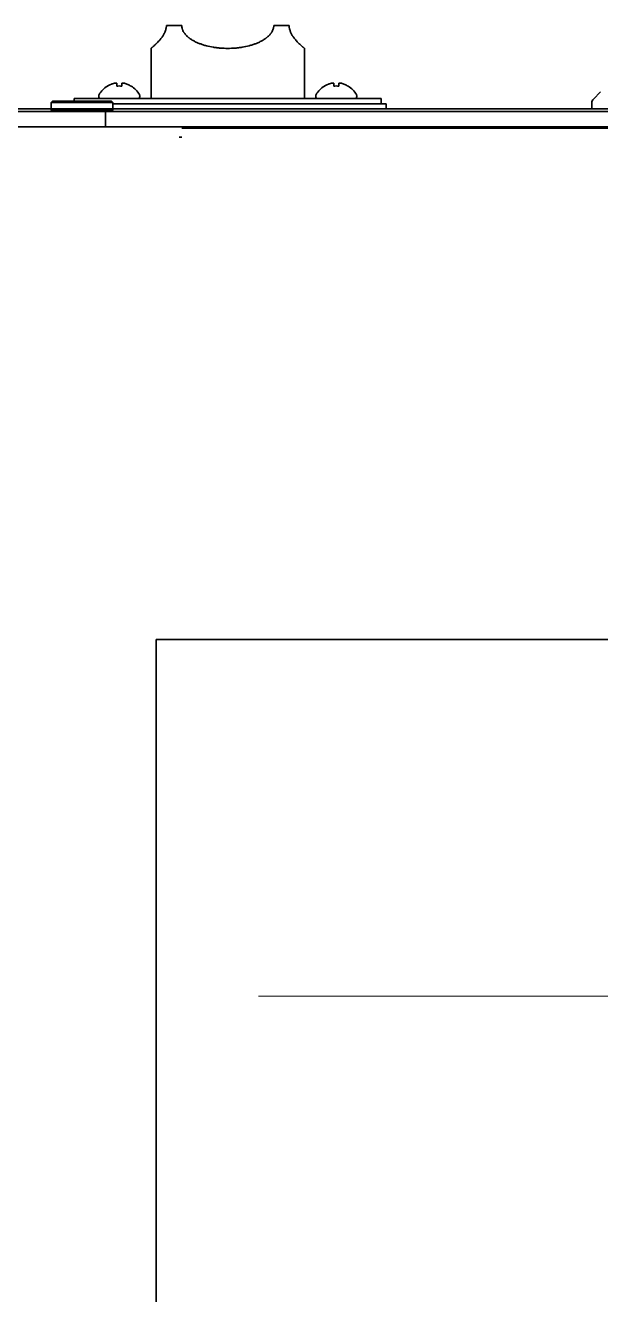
# Model space of a CAD drawing. Extents: x -760 to 4209, y 5795 to 10697.
# Drawn here: x 2073 to 2185.5, y 8941 to 9189.2 of the extents above; entities that cross this region are included whole.
import ezdxf

# ---------------------------------------------------------------- set-up
doc = ezdxf.new("R2010")
doc.units = 0
doc.header["$LTSCALE"] = 5
doc.layers.get('0').update_dxf_attribs({"linetype": 'CONTINUOUS', "lineweight": 0})
doc.layers.add('1', color=7, linetype='CONTINUOUS', true_color=0xffffff)

msp = doc.modelspace()

# ---------------------------------------------------------------- linework, layer by layer
at = {"color": 2}
msp.add_line((2118.55, 8999.4), (2441.55, 8999.4), dxfattribs=at)
at = {"layer": '1', "color": 7, "linetype": 'Continuous', "lineweight": 35}
for p, q in [((2100.55, 9189.23), (2103.55, 9189.23)), ((2121.55, 9189.23), (2124.55, 9189.23)), ((2097.55, 9184.73), (2097.55, 9174.9)), ((2127.55, 9174.9), (2127.55, 9184.73)), ((2089.04, 9177.35), (2089.04, 9177.38)), ((2093.64, 9177.38), (2093.64, 9177.35)), ((2131.47, 9177.35), (2131.47, 9177.38)), ((2136.07, 9177.38), (2136.07, 9177.35)), ((2185.48, 9176.21), (2184.06, 9174.79)), ((2185.48, 9176.21), (2184.06, 9174.79)), ((2078.3, 9174.4), (2078.05, 9174.15)), ((2078.05, 9174.15), (2078.05, 9172.65)), ((2078.05, 9174.15), (2090.05, 9174.15)), ((2078.3, 9174.4), (2089.8, 9174.4)), ((2082.55, 9174.9), (2142.55, 9174.9)), ((2082.55, 9174.9), (2082.55, 9174.4)), ((2087.34, 9175.5), (2087.34, 9175.3)), ((2090.05, 9174.15), (2089.8, 9174.4)), ((2090.05, 9172.65), (2090.05, 9174.15)), ((2090.05, 9173.9), (2143.55, 9173.9)), ((2095.34, 9175.3), (2095.34, 9175.5)), ((2129.77, 9175.5), (2129.77, 9175.3)), ((2137.77, 9175.3), (2137.77, 9175.5)), ((2142.55, 9173.9), (2142.55, 9174.9)), ((2143.55, 9172.9), (2143.55, 9173.9)), ((2183.77, 9174.09), (2183.77, 9172.9)), ((2183.77, 9174.09), (2183.77, 9172.9)), ((2089.8, 9172.4), (1853.05, 9172.4)), ((1938.05, 9172.9), (2143.55, 9172.9)), ((2078.05, 9172.65), (2078.3, 9172.4)), ((2090.05, 9172.65), (2078.05, 9172.65)), ((2087.23, 9172.4), (2088.64, 9172.4)), ((2102.4, 9172.4), (2088.64, 9172.4)), ((2088.64, 9172.4), (2088.64, 9169.4)), ((2089.8, 9172.4), (2090.05, 9172.65)), ((2090.06, 9172.9), (2470.05, 9172.9)), ((2102.4, 9172.4), (2103.1, 9172.4)), ((2457.01, 9172.4), (2103.1, 9172.4)), ((2088.64, 9169.4), (1853.05, 9169.4)), ((2088.64, 9169.4), (2087.23, 9169.4)), ((2102.4, 9169.4), (2088.64, 9169.4)), ((2103.1, 9169.4), (2102.4, 9169.4)), ((2457.01, 9169.4), (2103.1, 9169.4)), ((2456.55, 9169.15), (2103.55, 9169.15)), ((2104.05, 9169.4), (2104.05, 9169.15)), ((2104.45, 9169.15), (2104.45, 9169.4)), ((2105.45, 9169.4), (2105.45, 9169.15)), ((2106.45, 9169.4), (2106.45, 9169.15)), ((2111.92, 9169.4), (2111.92, 9169.15)), ((2103.55, 9167.4), (2103.05, 9167.4)), ((2461.55, 9069.15), (2098.55, 9069.15)), ((2098.55, 9069.15), (2098.55, 8206.1))]:
    msp.add_line(p, q, dxfattribs=at)
for centre, radius, start, end in [((2091.54, 9173.28), 4.8, 121.5837, 149.6988), ((2091.34, 9173.6), 3.78, 90.0035, 97.6041), ((2091.34, 9173.6), 3.78, 82.3959, 89.9965), ((2091.14, 9173.28), 4.8, 30.3012, 58.4186), ((2133.97, 9173.28), 4.8, 121.5837, 149.6988), ((2133.77, 9173.6), 3.78, 90.0035, 97.6041), ((2133.77, 9173.6), 3.78, 82.3959, 89.9965), ((2133.57, 9173.28), 4.8, 30.3012, 58.4186), ((2087.74, 9175.5), 0.4, 149.6988, 180), ((2087.74, 9175.3), 0.4, 180, 270), ((2094.94, 9175.3), 0.4, 270, 0), ((2094.94, 9175.5), 0.4, 0, 30.3012), ((2130.17, 9175.5), 0.4, 149.6988, 180), ((2130.17, 9175.3), 0.4, 180, 270), ((2137.37, 9175.3), 0.4, 270, 0), ((2137.37, 9175.5), 0.4, 0, 30.3012), ((2184.77, 9174.09), 1, 135, 180), ((2184.77, 9174.09), 1, 135, 180), ((2106.45, 9167.4), 2, 90, 120.0009)]:
    msp.add_arc(centre, radius, start, end, dxfattribs=at)
for points, knots in [([(2100.55, 9189.23), (2100.55, 9189.17), (2100.55, 9189.11), (2100.55, 9188.99), (2100.54, 9188.93), (2100.52, 9188.75), (2100.5, 9188.64), (2100.45, 9188.41), (2100.42, 9188.31), (2100.35, 9188.1), (2100.31, 9188), (2100.26, 9187.88), (2100.25, 9187.86), (2100.23, 9187.81), (2100.21, 9187.79), (2100.18, 9187.72), (2100.16, 9187.67), (2100.09, 9187.54), (2100.04, 9187.46), (2099.95, 9187.29), (2099.9, 9187.22), (2099.8, 9187.07), (2099.75, 9187), (2099.68, 9186.89), (2099.65, 9186.86), (2099.6, 9186.79), (2099.58, 9186.76), (2099.5, 9186.66), (2099.45, 9186.6), (2099.35, 9186.48), (2099.31, 9186.42), (2099.21, 9186.31), (2099.16, 9186.25), (2098.93, 9185.99), (2098.75, 9185.81), (2098.54, 9185.61), (2098.5, 9185.57), (2098.43, 9185.5), (2098.31, 9185.39), (2098.21, 9185.3), (2098.02, 9185.12), (2097.91, 9185.03), (2097.8, 9184.93), (2097.77, 9184.91), (2097.74, 9184.88), (2097.72, 9184.87), (2097.71, 9184.86), (2097.67, 9184.83), (2097.62, 9184.78), (2097.58, 9184.75), (2097.56, 9184.73), (2097.55, 9184.73), (2097.55, 9184.73)], [0, 0, 0, 0, 0.015636, 0.015636, 0.031272, 0.031272, 0.062545, 0.062545, 0.093817, 0.093817, 0.12509, 0.12509, 0.132908, 0.132908, 0.140726, 0.140726, 0.156362, 0.156362, 0.187635, 0.187635, 0.218907, 0.218907, 0.25018, 0.25018, 0.265816, 0.265816, 0.281452, 0.281452, 0.312725, 0.312725, 0.343997, 0.343997, 0.37527, 0.37527, 0.50036, 0.50036, 0.531632, 0.531632, 0.562905, 0.62545, 0.62545, 0.750539, 0.750539, 0.781812, 0.797448, 0.797448, 0.813084, 0.813084, 0.875629, 0.938174, 0.938174, 1, 1, 1, 1]), ([(2121.55, 9189.23), (2121.55, 9189.17), (2121.55, 9189.11), (2121.54, 9188.99), (2121.54, 9188.93), (2121.51, 9188.75), (2121.48, 9188.64), (2121.41, 9188.41), (2121.37, 9188.31), (2121.27, 9188.1), (2121.22, 9188), (2121.13, 9187.86), (2121.1, 9187.81), (2121.03, 9187.72), (2121, 9187.67), (2120.9, 9187.54), (2120.83, 9187.45), (2120.68, 9187.29), (2120.61, 9187.22), (2120.45, 9187.07), (2120.37, 9186.99), (2120.25, 9186.89), (2120.2, 9186.85), (2120.12, 9186.79), (2120.07, 9186.75), (2119.94, 9186.66), (2119.86, 9186.59), (2119.59, 9186.41), (2119.4, 9186.3), (2119.02, 9186.09), (2118.82, 9186), (2118.42, 9185.81), (2118.22, 9185.73), (2117.91, 9185.61), (2117.8, 9185.57), (2117.59, 9185.5), (2117.48, 9185.46), (2117.16, 9185.36), (2116.94, 9185.3), (2116.28, 9185.12), (2115.83, 9185.03), (2115.14, 9184.92), (2114.91, 9184.88), (2114.56, 9184.84), (2114.39, 9184.82), (2114.21, 9184.8), (2114.09, 9184.79), (2114.03, 9184.79), (2113.5, 9184.75), (2113.03, 9184.73), (2112.08, 9184.73), (2111.61, 9184.75), (2110.91, 9184.8), (2110.67, 9184.83), (2110.32, 9184.87), (2110.2, 9184.88), (2109.97, 9184.92), (2109.85, 9184.93), (2109.28, 9185.03), (2108.83, 9185.12), (2108.17, 9185.29), (2107.95, 9185.36), (2107.53, 9185.49), (2107.32, 9185.57), (2107, 9185.68), (2106.9, 9185.73), (2106.69, 9185.81), (2106.59, 9185.86), (2106.29, 9185.99), (2106.09, 9186.09), (2105.81, 9186.25), (2105.71, 9186.3), (2105.53, 9186.42), (2105.43, 9186.47), (2105.25, 9186.59), (2105.17, 9186.66), (2105.04, 9186.75), (2104.99, 9186.79), (2104.91, 9186.85), (2104.86, 9186.89), (2104.74, 9186.99), (2104.66, 9187.07), (2104.5, 9187.22), (2104.43, 9187.29), (2104.28, 9187.46), (2104.21, 9187.54), (2104.11, 9187.67), (2104.08, 9187.72), (2104.01, 9187.81), (2103.98, 9187.86), (2103.89, 9188), (2103.84, 9188.1), (2103.77, 9188.25), (2103.74, 9188.31), (2103.71, 9188.39), (2103.7, 9188.41), (2103.68, 9188.47), (2103.67, 9188.5), (2103.63, 9188.64), (2103.6, 9188.75), (2103.57, 9188.93), (2103.57, 9188.99), (2103.56, 9189.08), (2103.56, 9189.11), (2103.56, 9189.17), (2103.55, 9189.2), (2103.55, 9189.23)], [0, 0, 0, 0, 0.007812, 0.007812, 0.015625, 0.015625, 0.03125, 0.03125, 0.046875, 0.046875, 0.0625, 0.0625, 0.070312, 0.070312, 0.078125, 0.078125, 0.09375, 0.09375, 0.109375, 0.109375, 0.125, 0.125, 0.132812, 0.132812, 0.140625, 0.140625, 0.15625, 0.15625, 0.1875, 0.1875, 0.21875, 0.21875, 0.25, 0.25, 0.265625, 0.265625, 0.28125, 0.28125, 0.3125, 0.3125, 0.375, 0.375, 0.40625, 0.40625, 0.421875, 0.429687, 0.429687, 0.4375, 0.4375, 0.5, 0.5, 0.5625, 0.5625, 0.59375, 0.59375, 0.609375, 0.609375, 0.625, 0.625, 0.6875, 0.6875, 0.71875, 0.71875, 0.75, 0.75, 0.765625, 0.765625, 0.78125, 0.78125, 0.8125, 0.8125, 0.828125, 0.828125, 0.84375, 0.84375, 0.859375, 0.859375, 0.867187, 0.867187, 0.875, 0.875, 0.890625, 0.890625, 0.90625, 0.90625, 0.921875, 0.921875, 0.929688, 0.929688, 0.9375, 0.9375, 0.953125, 0.953125, 0.960938, 0.960938, 0.964844, 0.964844, 0.96875, 0.96875, 0.984375, 0.984375, 0.992188, 0.992188, 0.996094, 0.996094, 1, 1, 1, 1]), ([(2127.55, 9184.73), (2127.55, 9184.73), (2127.55, 9184.73), (2127.55, 9184.73), (2127.53, 9184.75), (2127.46, 9184.8), (2127.44, 9184.83), (2127.37, 9184.88), (2127.33, 9184.92), (2127.27, 9184.97), (2127.23, 9185), (2127.19, 9185.04), (2127.17, 9185.06), (2127.15, 9185.07), (2127.09, 9185.13), (2126.97, 9185.24), (2126.83, 9185.36), (2126.68, 9185.5), (2126.61, 9185.57), (2126.45, 9185.73), (2126.36, 9185.81), (2126.19, 9185.99), (2126.09, 9186.09), (2125.98, 9186.22), (2125.95, 9186.25), (2125.9, 9186.3), (2125.88, 9186.33), (2125.81, 9186.42), (2125.76, 9186.47), (2125.61, 9186.66), (2125.51, 9186.78), (2125.38, 9186.96), (2125.36, 9186.99), (2125.31, 9187.07), (2125.28, 9187.1), (2125.21, 9187.22), (2125.16, 9187.29), (2125.07, 9187.46), (2125.02, 9187.54), (2124.93, 9187.72), (2124.89, 9187.81), (2124.83, 9187.93), (2124.82, 9187.95), (2124.8, 9188), (2124.77, 9188.07), (2124.75, 9188.15), (2124.69, 9188.31), (2124.66, 9188.41), (2124.62, 9188.58), (2124.61, 9188.64), (2124.59, 9188.75), (2124.58, 9188.81), (2124.56, 9188.99), (2124.55, 9189.11), (2124.55, 9189.23)], [0, 0, 0, 0, 0.000375, 0.000375, 0.125328, 0.125328, 0.187805, 0.187805, 0.250281, 0.250281, 0.281519, 0.297139, 0.297139, 0.312758, 0.312758, 0.375234, 0.437711, 0.437711, 0.500187, 0.500187, 0.562664, 0.562664, 0.625141, 0.625141, 0.64076, 0.64076, 0.656379, 0.656379, 0.687617, 0.687617, 0.750094, 0.750094, 0.765713, 0.765713, 0.781332, 0.781332, 0.81257, 0.81257, 0.843809, 0.843809, 0.875047, 0.875047, 0.882856, 0.882856, 0.890666, 0.906285, 0.906285, 0.937523, 0.937523, 0.953143, 0.953143, 0.968762, 0.968762, 1, 1, 1, 1]), ([(2090.84, 9177.35), (2090.84, 9177.47), (2090.84, 9177.58), (2090.84, 9177.72), (2090.84, 9177.76), (2090.84, 9177.83), (2090.84, 9177.87), (2090.84, 9177.9)], [0, 0, 0, 0, 0.5, 0.5, 0.75, 0.75, 1, 1, 1, 1]), ([(2093.64, 9177.35), (2093.43, 9177.47), (2093.22, 9177.58), (2092.9, 9177.72), (2092.79, 9177.76), (2092.57, 9177.83), (2092.45, 9177.87), (2092.34, 9177.9)], [0, 0, 0, 0, 0.5, 0.5, 0.75, 0.75, 1, 1, 1, 1]), ([(2133.27, 9177.35), (2133.27, 9177.47), (2133.27, 9177.58), (2133.27, 9177.72), (2133.27, 9177.76), (2133.27, 9177.83), (2133.27, 9177.87), (2133.27, 9177.9)], [0, 0, 0, 0, 0.5, 0.5, 0.75, 0.75, 1, 1, 1, 1]), ([(2136.07, 9177.35), (2135.87, 9177.47), (2135.66, 9177.58), (2135.33, 9177.72), (2135.22, 9177.76), (2135, 9177.83), (2134.89, 9177.87), (2134.77, 9177.9)], [0, 0, 0, 0, 0.5, 0.5, 0.75, 0.75, 1, 1, 1, 1])]:
    msp.add_open_spline(points, degree=3, knots=knots, dxfattribs=at)
for points in [[(2090.34, 9177.9), (2090.28, 9177.88), (2090.17, 9177.85), (2090.01, 9177.8), (2089.85, 9177.75), (2089.7, 9177.69), (2089.55, 9177.62), (2089.39, 9177.54), (2089.22, 9177.46), (2089.1, 9177.39), (2089.04, 9177.35)], [(2090.84, 9177.9), (2090.81, 9177.9), (2090.77, 9177.91), (2090.69, 9177.91), (2090.62, 9177.91), (2090.55, 9177.91), (2090.48, 9177.91), (2090.41, 9177.91), (2090.36, 9177.9), (2090.34, 9177.9)], [(2092.34, 9177.9), (2092.31, 9177.9), (2092.26, 9177.91), (2092.19, 9177.91), (2092.11, 9177.91), (2092.04, 9177.91), (2091.98, 9177.91), (2091.91, 9177.91), (2091.86, 9177.9), (2091.84, 9177.9)], [(2091.84, 9177.9), (2091.84, 9177.88), (2091.84, 9177.85), (2091.84, 9177.8), (2091.84, 9177.75), (2091.84, 9177.69), (2091.84, 9177.62), (2091.84, 9177.54), (2091.84, 9177.46), (2091.84, 9177.39), (2091.84, 9177.35)], [(2132.77, 9177.9), (2132.72, 9177.88), (2132.61, 9177.85), (2132.45, 9177.8), (2132.29, 9177.75), (2132.13, 9177.69), (2131.98, 9177.62), (2131.83, 9177.54), (2131.66, 9177.46), (2131.54, 9177.39), (2131.47, 9177.35)], [(2133.27, 9177.9), (2133.25, 9177.9), (2133.2, 9177.91), (2133.13, 9177.91), (2133.06, 9177.91), (2132.99, 9177.91), (2132.92, 9177.91), (2132.84, 9177.91), (2132.8, 9177.9), (2132.77, 9177.9)], [(2134.77, 9177.9), (2134.75, 9177.9), (2134.7, 9177.91), (2134.62, 9177.91), (2134.55, 9177.91), (2134.48, 9177.91), (2134.41, 9177.91), (2134.34, 9177.91), (2134.3, 9177.9), (2134.27, 9177.9)], [(2134.27, 9177.9), (2134.27, 9177.88), (2134.27, 9177.85), (2134.27, 9177.8), (2134.27, 9177.75), (2134.27, 9177.69), (2134.27, 9177.62), (2134.27, 9177.54), (2134.27, 9177.46), (2134.27, 9177.39), (2134.27, 9177.35)]]:
    msp.add_open_spline(points, degree=3, dxfattribs=at)

doc.saveas('drawing.dxf')
